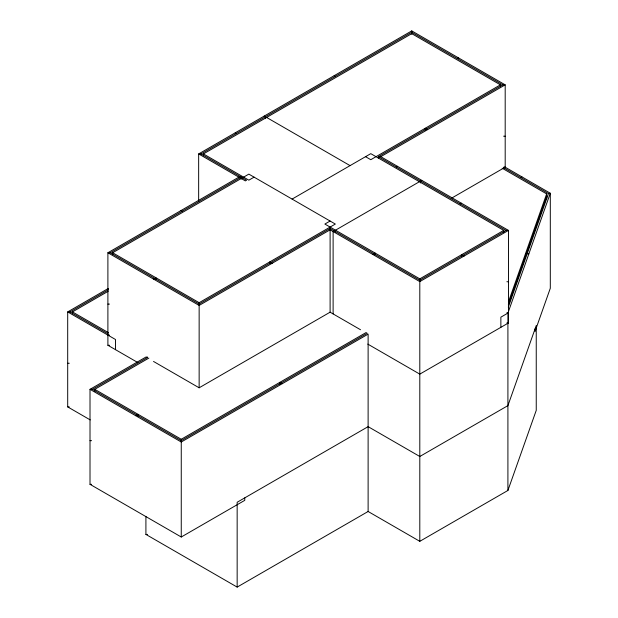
<?xml version="1.0" encoding="UTF-8"?>
<svg xmlns="http://www.w3.org/2000/svg" width="618" height="618" viewBox="0 0 618 618"><rect width="100%" height="100%" fill="white"/><g stroke="black" fill="none" stroke-linecap="round" stroke-linejoin="round"><path stroke-width="0.93" d="M546.644 199.498L546.644 193.89L502.179 168.22M508.413 301.978L546.644 193.89M508.328 304.96L546.644 196.64M508.29 307.177L548.475 193.573L550.306 193.256L550.306 288.251L535.088 331.271L535.088 328.799M145.91 516.385L145.91 534.415L237.157 587.1L368.119 511.488L419.8 541.329L507.911 490.46L507.911 313.094L550.306 193.256L504.875 167.022M507.911 490.46L536.246 410.36L536.246 325.524L507.911 405.624L419.8 456.493L368.119 426.652L237.157 502.264L237.157 587.1M505.192 167.795L505.192 84.844L411.75 30.9L198.656 153.928L198.656 201.468M201.035 153.928L246.567 180.217L245.377 180.904L198.656 153.928L201.035 153.928L411.75 32.275L502.813 84.844L505.192 84.844L380.773 156.678L378.394 156.678L378.394 158.579M203.415 155.759L203.415 153.928L411.75 33.65L500.433 84.844L500.433 86.674M137.76 362.519L107.895 345.277L107.895 252.754L110.274 252.754L241.236 177.142L241.236 179.042M112.654 252.754L248.845 174.121L335.342 224.056L199.143 302.689L112.654 252.754L112.654 254.585M457.281 58.555L458.471 57.876M254.083 177.142L248.845 180.162L203.415 153.928M108.397 288.405L67.694 311.905L67.694 406.899L90.22 419.908M115.504 349.672L115.504 339.506L67.694 311.905L70.073 311.905L108.536 289.695M72.453 313.735L72.453 311.905L108.227 291.248M153.519 279.089L154.709 278.401M292.09 199.089L370.785 153.658L503.724 230.406L503.724 232.237M500.433 84.844L370.785 159.699L365.547 156.678M502.813 84.844L378.394 156.678L506.103 230.406L508.483 230.406L508.483 322.936L419.8 374.129L367.795 344.102M396.285 167.007L397.474 166.319M330.105 221.035L324.875 224.056L419.8 278.857L503.724 230.406M506.103 230.406L419.8 280.232L330.105 228.451L199.143 304.056L110.274 252.754M334.307 230.869L333.117 231.557L333.117 313.921M419.413 181.731L335.497 230.19L335.497 232.02M421.793 180.363L420.603 181.051L420.603 182.951M244.767 497.869L244.767 500.341L181.259 537.011L90.012 484.327L90.012 389.332L92.391 389.332L147.447 357.544M94.77 391.163L94.77 389.332L148.876 358.085M451.905 197.976L505.192 167.208L503.6 167.208M372.654 254.384L373.844 253.697M460.14 203.87L461.329 203.191M520.704 177.536L521.893 176.848M135.636 415.675L136.825 414.987M153.519 361.453L199.143 387.795L330.105 312.183L360.503 329.734M94.77 389.332L181.259 439.267L366.343 332.407M367.285 333.233L181.259 440.642L92.391 389.332M507.911 313.094L500.866 317.165L500.866 327.331M503.6 136.192L505.192 136.192M241.236 177.142L238.857 177.142L107.895 252.754L199.143 305.431L330.105 229.819L419.8 281.607L508.483 230.406L380.773 156.678M506.891 281.754L508.483 281.754M107.895 304.095L109.479 304.095M506.891 312.77L508.483 312.77M506.891 322.936L508.483 322.936M107.895 335.111L109.479 335.111M107.895 345.277L109.479 345.277M147.493 357.057L145.91 357.057L90.012 389.332L181.259 442.009L368.119 334.129L368.119 511.488M67.694 363.245L69.278 363.245M67.694 406.899L69.278 406.899M90.012 440.673L91.595 440.673M90.012 484.327L91.595 484.327M145.91 534.415L147.493 534.415M527.208 253.704L528.853 253.898M503.685 167.71L548.475 193.573M334.191 75.682L335.381 76.369M426.435 128.938L427.625 129.626M264.241 116.068L265.423 116.756L265.423 118.656M266.613 117.443L350.058 165.616M462.952 255.319L464.141 256.006M235.249 132.8L236.439 133.488M180.989 210.553L182.179 211.24M271.047 262.542L272.237 263.229M281.113 382.99L282.302 383.678M72.453 311.905L108.351 332.631M70.073 311.905L108.15 333.89M525.555 253.511L525.555 256.254M461.762 254.631L461.762 256.462M425.246 128.25L425.246 130.081M419.8 278.857L419.8 541.329M411.75 30.9L411.75 34.175M375.033 253.009L375.033 254.84M330.105 228.451L330.105 312.183M279.923 382.303L279.923 384.133M269.857 261.862L269.857 263.693M199.143 302.689L199.143 387.795M181.259 439.267L181.259 537.011M155.898 277.721L155.898 279.552M138.015 414.299L138.015 416.13"/></g></svg>
